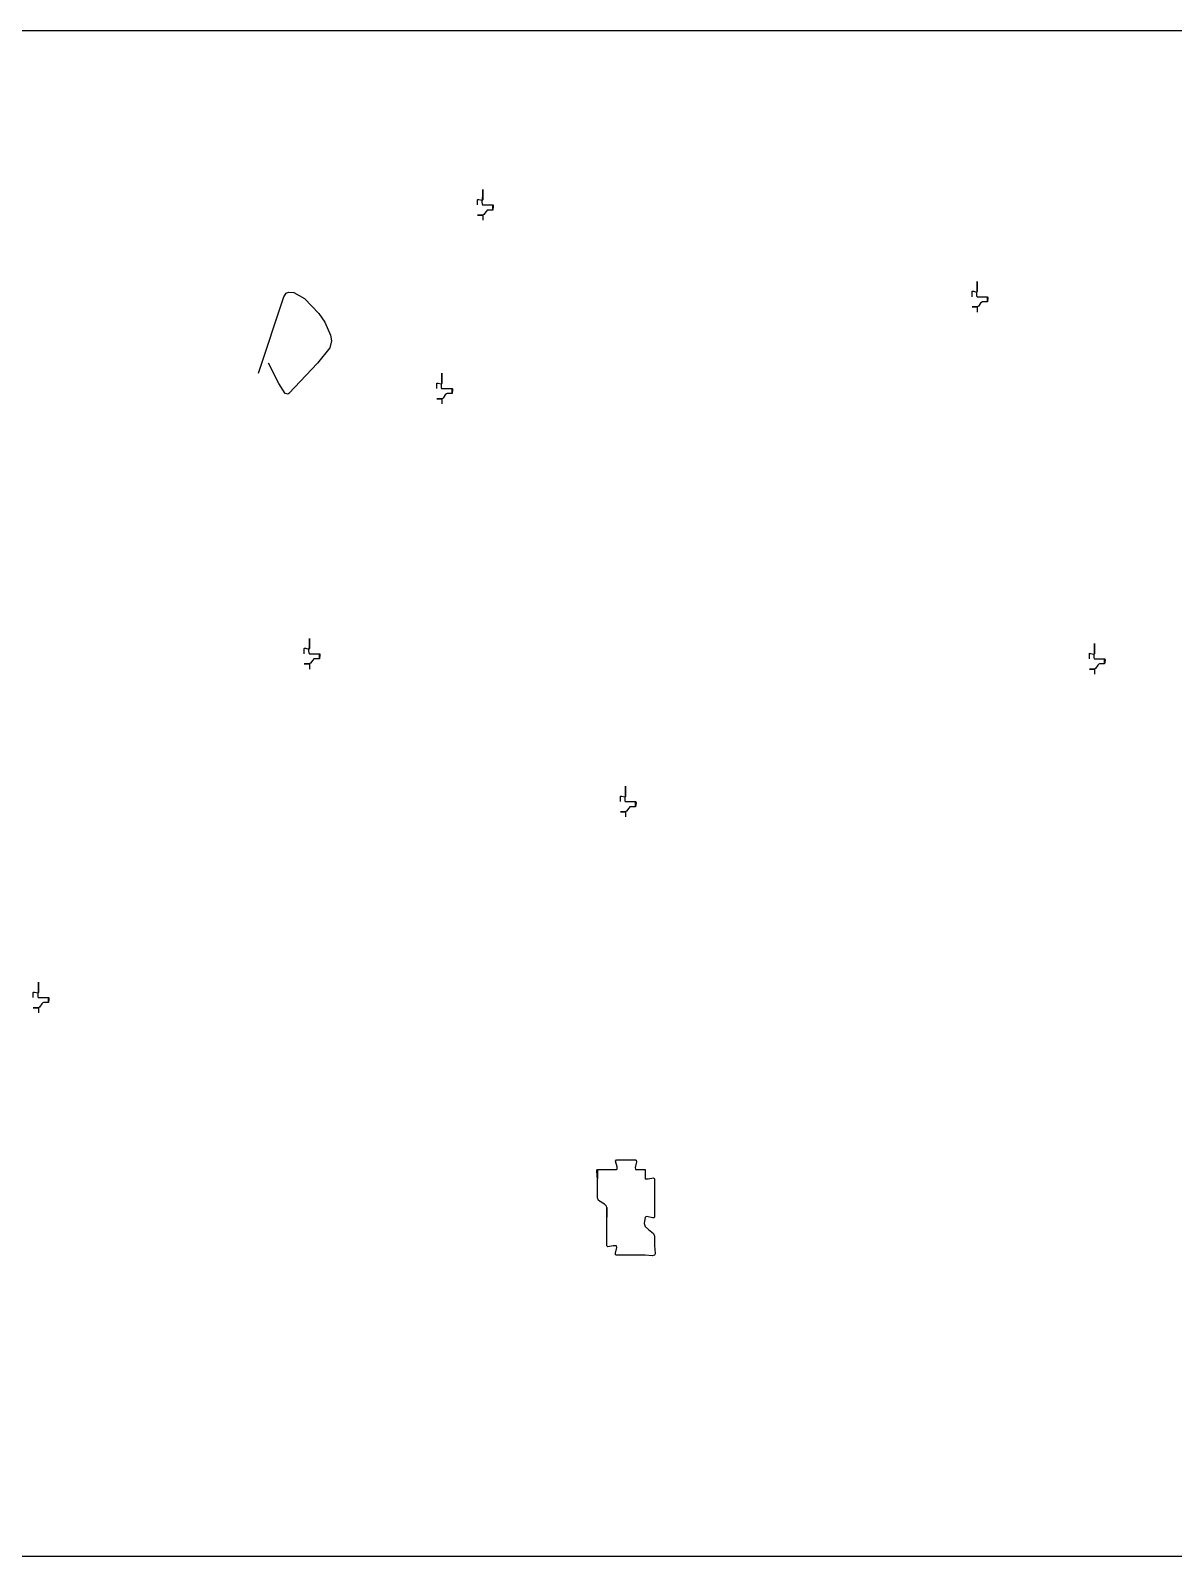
# Model space of a CAD drawing. Extents: x 2246048 to 2442613, y -66234 to 220766.
# Drawn here: x 2371620 to 2372182, y 128290 to 129040 of the extents above; entities that cross this region are included whole.
import ezdxf

# ---------------------------------------------------------------- set-up
doc = ezdxf.new("R2010")
doc.units = 0
doc.header["$LTSCALE"] = 1000
doc.header["$MEASUREMENT"] = 0
doc.layers.add('BASE', color=7, linetype='Continuous')

msp = doc.modelspace()

# ---------------------------------------------------------------- linework, layer by layer
at = {"layer": 'BASE'}
for p, q in [((2369767.718, 129040.399), (2375404.632, 129040.399)), ((2378064.162, 128290.399), (2367638.807, 128290.399))]:
    msp.add_line(p, q, dxfattribs=at)
at = {"layer": 'BASE', "color": 9, "linetype": 'Continuous'}
for p, q in [((2371840.063, 128957.179), (2371840.149, 128957.372)), ((2371840.063, 128954.674), (2371840.063, 128957.179)), ((2371840.149, 128957.372), (2371840.714, 128957.365)), ((2371840.714, 128957.365), (2371842.256, 128956.938)), ((2371842.387, 128958.142), (2371842.205, 128956.084)), ((2371842.205, 128956.084), (2371842.236, 128955.243)), ((2371842.236, 128955.243), (2371842.414, 128954.744)), ((2371842.256, 128956.938), (2371842.534, 128957.033)), ((2371842.573, 128959.689), (2371842.387, 128958.142)), ((2371842.534, 128957.033), (2371842.573, 128957.179)), ((2371842.573, 128962.194), (2371842.573, 128959.689)), ((2371842.573, 128959.689), (2371842.573, 128962.194)), ((2371842.573, 128957.179), (2371842.573, 128959.689)), ((2371842.573, 128959.689), (2371842.573, 128957.179)), ((2371842.573, 128957.179), (2371842.573, 128959.689)), ((2371840.063, 128949.659), (2371840.838, 128949.752)), ((2371842.573, 128949.659), (2371840.063, 128949.659)), ((2371840.063, 128949.659), (2371842.573, 128949.659)), ((2371842.573, 128949.659), (2371840.063, 128949.659)), ((2371840.063, 128949.659), (2371842.573, 128949.659)), ((2371842.573, 128949.659), (2371840.063, 128949.659)), ((2371840.838, 128949.752), (2371842.288, 128949.828)), ((2371842.288, 128949.828), (2371842.573, 128949.659)), ((2371842.414, 128954.744), (2371842.573, 128954.674)), ((2371842.573, 128954.674), (2371845.078, 128954.674)), ((2371843.143, 128949.976), (2371842.573, 128949.659)), ((2371842.573, 128949.659), (2371842.573, 128947.154)), ((2371844.233, 128951.519), (2371843.143, 128949.976)), ((2371844.789, 128952.083), (2371844.233, 128951.519)), ((2371845.078, 128952.169), (2371844.789, 128952.083)), ((2371845.078, 128954.674), (2371847.583, 128954.674)), ((2371847.583, 128952.169), (2371845.078, 128952.169)), ((2371847.583, 128954.674), (2371847.583, 128952.169)), ((2371847.583, 128952.169), (2371847.583, 128954.674)), ((2371847.583, 128954.674), (2371847.693, 128954.598)), ((2371847.769, 128954.087), (2371847.583, 128952.169)), ((2371847.693, 128954.598), (2371847.769, 128954.087)), ((2371744.858, 128909.559), (2371745.977, 128911.326)), ((2371745.977, 128911.326), (2371747.049, 128911.877)), ((2371747.049, 128911.877), (2371749.81, 128911.662)), ((2371749.81, 128911.662), (2371754.925, 128908.66)), ((2372083.093, 128912.064), (2372083.179, 128912.257)), ((2372083.093, 128909.559), (2372083.093, 128912.064)), ((2372083.179, 128912.257), (2372083.744, 128912.25)), ((2372083.744, 128912.25), (2372085.286, 128911.823)), ((2372085.417, 128913.027), (2372085.235, 128910.969)), ((2372085.235, 128910.969), (2372085.266, 128910.128)), ((2372085.266, 128910.128), (2372085.444, 128909.629)), ((2372085.286, 128911.823), (2372085.564, 128911.918)), ((2372085.603, 128914.574), (2372085.417, 128913.027)), ((2372085.564, 128911.918), (2372085.603, 128912.064)), ((2372085.603, 128917.079), (2372085.603, 128914.574)), ((2372085.603, 128914.574), (2372085.603, 128917.079)), ((2372085.603, 128912.064), (2372085.603, 128914.574)), ((2372085.603, 128914.574), (2372085.603, 128912.064)), ((2372085.603, 128912.064), (2372085.603, 128914.574)), ((2371732.328, 128871.964), (2371744.858, 128909.559)), ((2371754.925, 128908.66), (2371761.987, 128901.387)), ((2372083.093, 128904.544), (2372083.868, 128904.637)), ((2372085.603, 128904.544), (2372083.093, 128904.544)), ((2372083.093, 128904.544), (2372085.603, 128904.544)), ((2372085.603, 128904.544), (2372083.093, 128904.544)), ((2372083.093, 128904.544), (2372085.603, 128904.544)), ((2372085.603, 128904.544), (2372083.093, 128904.544)), ((2372083.868, 128904.637), (2372085.318, 128904.713)), ((2372085.318, 128904.713), (2372085.603, 128904.544)), ((2372085.444, 128909.629), (2372085.603, 128909.559)), ((2372085.603, 128909.559), (2372088.108, 128909.559)), ((2372086.173, 128904.861), (2372085.603, 128904.544)), ((2372085.603, 128904.544), (2372085.603, 128902.039)), ((2372087.263, 128906.404), (2372086.173, 128904.861)), ((2372087.819, 128906.968), (2372087.263, 128906.404)), ((2372088.108, 128907.054), (2372087.819, 128906.968)), ((2372088.108, 128909.559), (2372090.613, 128909.559)), ((2372090.613, 128907.054), (2372088.108, 128907.054)), ((2372090.613, 128909.559), (2372090.613, 128907.054)), ((2372090.613, 128907.054), (2372090.613, 128909.559)), ((2372090.613, 128909.559), (2372090.723, 128909.483)), ((2372090.799, 128908.972), (2372090.613, 128907.054)), ((2372090.723, 128909.483), (2372090.799, 128908.972)), ((2371761.987, 128901.387), (2371764.947, 128897.089)), ((2371764.947, 128897.089), (2371767.826, 128890.743)), ((2371768.29, 128887.917), (2371767.408, 128884.499)), ((2371767.826, 128890.743), (2371768.29, 128887.917)), ((2371767.408, 128884.499), (2371761.453, 128876.917)), ((2371742.353, 128866.949), (2371737.343, 128876.979)), ((2371761.453, 128876.917), (2371747.363, 128861.939)), ((2371745.564, 128862.018), (2371742.353, 128866.949)), ((2371820.018, 128866.949), (2371820.104, 128867.142)), ((2371820.018, 128864.444), (2371820.018, 128866.949)), ((2371820.104, 128867.142), (2371820.669, 128867.135)), ((2371820.669, 128867.135), (2371822.211, 128866.708)), ((2371822.342, 128867.912), (2371822.16, 128865.854)), ((2371822.16, 128865.854), (2371822.191, 128865.013)), ((2371822.191, 128865.013), (2371822.369, 128864.514)), ((2371822.211, 128866.708), (2371822.489, 128866.803)), ((2371822.528, 128869.459), (2371822.342, 128867.912)), ((2371822.489, 128866.803), (2371822.528, 128866.949)), ((2371822.528, 128871.964), (2371822.528, 128869.459)), ((2371822.528, 128869.459), (2371822.528, 128871.964)), ((2371822.528, 128866.949), (2371822.528, 128869.459)), ((2371822.528, 128869.459), (2371822.528, 128866.949)), ((2371822.528, 128866.949), (2371822.528, 128869.459)), ((2371746.791, 128861.596), (2371745.564, 128862.018)), ((2371747.363, 128861.939), (2371746.791, 128861.596)), ((2371820.018, 128859.429), (2371820.793, 128859.522)), ((2371822.528, 128859.429), (2371820.018, 128859.429)), ((2371820.018, 128859.429), (2371822.528, 128859.429)), ((2371822.528, 128859.429), (2371820.018, 128859.429)), ((2371820.018, 128859.429), (2371822.528, 128859.429)), ((2371822.528, 128859.429), (2371820.018, 128859.429)), ((2371820.793, 128859.522), (2371822.243, 128859.598)), ((2371822.243, 128859.598), (2371822.528, 128859.429)), ((2371822.369, 128864.514), (2371822.528, 128864.444)), ((2371822.528, 128864.444), (2371825.033, 128864.444)), ((2371823.098, 128859.746), (2371822.528, 128859.429)), ((2371822.528, 128859.429), (2371822.528, 128856.924)), ((2371824.188, 128861.289), (2371823.098, 128859.746)), ((2371824.744, 128861.853), (2371824.188, 128861.289)), ((2371825.033, 128861.939), (2371824.744, 128861.853)), ((2371825.033, 128864.444), (2371827.538, 128864.444)), ((2371827.538, 128861.939), (2371825.033, 128861.939)), ((2371827.538, 128864.444), (2371827.538, 128861.939)), ((2371827.538, 128861.939), (2371827.538, 128864.444)), ((2371827.538, 128864.444), (2371827.648, 128864.368)), ((2371827.724, 128863.857), (2371827.538, 128861.939)), ((2371827.648, 128864.368), (2371827.724, 128863.857)), ((2371757.202, 128737.577), (2371757.02, 128735.519)), ((2371757.388, 128739.124), (2371757.202, 128737.577)), ((2371757.388, 128741.629), (2371757.388, 128739.124)), ((2371757.388, 128739.124), (2371757.388, 128741.629)), ((2371757.388, 128736.614), (2371757.388, 128739.124)), ((2371757.388, 128739.124), (2371757.388, 128736.614)), ((2371757.388, 128736.614), (2371757.388, 128739.124)), ((2372143.228, 128739.119), (2372143.228, 128736.614)), ((2372143.228, 128736.614), (2372143.228, 128739.119)), ((2371754.878, 128736.614), (2371754.964, 128736.807)), ((2371754.878, 128734.109), (2371754.878, 128736.614)), ((2371754.964, 128736.807), (2371755.529, 128736.8)), ((2371755.529, 128736.8), (2371757.071, 128736.373)), ((2371757.02, 128735.519), (2371757.051, 128734.678)), ((2371757.051, 128734.678), (2371757.229, 128734.179)), ((2371757.071, 128736.373), (2371757.349, 128736.468)), ((2371757.229, 128734.179), (2371757.388, 128734.109)), ((2371757.349, 128736.468), (2371757.388, 128736.614)), ((2371757.388, 128734.109), (2371759.893, 128734.109)), ((2371759.048, 128730.954), (2371757.958, 128729.411)), ((2371759.604, 128731.518), (2371759.048, 128730.954)), ((2371759.893, 128731.604), (2371759.604, 128731.518)), ((2371759.893, 128734.109), (2371762.398, 128734.109)), ((2371762.398, 128731.604), (2371759.893, 128731.604)), ((2371762.398, 128734.109), (2371762.398, 128731.604)), ((2371762.398, 128731.604), (2371762.398, 128734.109)), ((2371762.398, 128734.109), (2371762.508, 128734.033)), ((2371762.584, 128733.522), (2371762.398, 128731.604)), ((2371762.508, 128734.033), (2371762.584, 128733.522)), ((2372140.718, 128734.104), (2372140.804, 128734.297)), ((2372140.718, 128731.599), (2372140.718, 128734.104)), ((2372140.804, 128734.297), (2372141.369, 128734.29)), ((2372141.369, 128734.29), (2372142.911, 128733.863)), ((2372143.042, 128735.067), (2372142.86, 128733.009)), ((2372142.86, 128733.009), (2372142.891, 128732.168)), ((2372142.891, 128732.168), (2372143.069, 128731.669)), ((2372142.911, 128733.863), (2372143.189, 128733.958)), ((2372143.228, 128736.614), (2372143.042, 128735.067)), ((2372143.069, 128731.669), (2372143.228, 128731.599)), ((2372143.189, 128733.958), (2372143.228, 128734.104)), ((2372143.228, 128734.104), (2372143.228, 128736.614)), ((2372143.228, 128736.614), (2372143.228, 128734.104)), ((2372143.228, 128734.104), (2372143.228, 128736.614)), ((2372143.228, 128731.599), (2372145.733, 128731.599)), ((2372145.733, 128731.599), (2372148.238, 128731.599)), ((2372148.238, 128731.599), (2372148.238, 128729.094)), ((2372148.238, 128729.094), (2372148.238, 128731.599)), ((2372148.238, 128731.599), (2372148.348, 128731.523)), ((2372148.424, 128731.012), (2372148.238, 128729.094)), ((2372148.348, 128731.523), (2372148.424, 128731.012)), ((2371754.878, 128729.094), (2371755.653, 128729.187)), ((2371757.388, 128729.094), (2371754.878, 128729.094)), ((2371754.878, 128729.094), (2371757.388, 128729.094)), ((2371757.388, 128729.094), (2371754.878, 128729.094)), ((2371754.878, 128729.094), (2371757.388, 128729.094)), ((2371757.388, 128729.094), (2371754.878, 128729.094)), ((2371755.653, 128729.187), (2371757.103, 128729.263)), ((2371757.103, 128729.263), (2371757.388, 128729.094)), ((2371757.958, 128729.411), (2371757.388, 128729.094)), ((2371757.388, 128729.094), (2371757.388, 128726.589)), ((2372140.718, 128726.584), (2372141.493, 128726.677)), ((2372143.228, 128726.584), (2372140.718, 128726.584)), ((2372140.718, 128726.584), (2372143.228, 128726.584)), ((2372143.228, 128726.584), (2372140.718, 128726.584)), ((2372140.718, 128726.584), (2372143.228, 128726.584)), ((2372143.228, 128726.584), (2372140.718, 128726.584)), ((2372141.493, 128726.677), (2372142.943, 128726.753)), ((2372142.943, 128726.753), (2372143.228, 128726.584)), ((2372143.798, 128726.901), (2372143.228, 128726.584)), ((2372143.228, 128726.584), (2372143.228, 128724.079)), ((2372144.888, 128728.444), (2372143.798, 128726.901)), ((2372145.444, 128729.008), (2372144.888, 128728.444)), ((2372145.733, 128729.094), (2372145.444, 128729.008)), ((2372148.238, 128729.094), (2372145.733, 128729.094)), ((2371910.218, 128663.924), (2371910.304, 128664.117)), ((2371910.218, 128661.419), (2371910.218, 128663.924)), ((2371910.304, 128664.117), (2371910.869, 128664.11)), ((2371910.869, 128664.11), (2371912.411, 128663.683)), ((2371912.542, 128664.887), (2371912.36, 128662.829)), ((2371912.36, 128662.829), (2371912.391, 128661.988)), ((2371912.411, 128663.683), (2371912.689, 128663.778)), ((2371912.728, 128666.434), (2371912.542, 128664.887)), ((2371912.689, 128663.778), (2371912.728, 128663.924)), ((2371912.728, 128668.939), (2371912.728, 128666.434)), ((2371912.728, 128666.434), (2371912.728, 128668.939)), ((2371912.728, 128663.924), (2371912.728, 128666.434)), ((2371912.728, 128666.434), (2371912.728, 128663.924)), ((2371912.728, 128663.924), (2371912.728, 128666.434)), ((2371910.218, 128656.404), (2371910.993, 128656.497)), ((2371912.728, 128656.404), (2371910.218, 128656.404)), ((2371910.218, 128656.404), (2371912.728, 128656.404)), ((2371912.728, 128656.404), (2371910.218, 128656.404)), ((2371910.218, 128656.404), (2371912.728, 128656.404)), ((2371912.728, 128656.404), (2371910.218, 128656.404)), ((2371910.993, 128656.497), (2371912.443, 128656.573)), ((2371912.391, 128661.988), (2371912.569, 128661.489)), ((2371912.443, 128656.573), (2371912.728, 128656.404)), ((2371912.569, 128661.489), (2371912.728, 128661.419)), ((2371912.728, 128661.419), (2371915.233, 128661.419)), ((2371913.298, 128656.721), (2371912.728, 128656.404)), ((2371912.728, 128656.404), (2371912.728, 128653.899)), ((2371914.388, 128658.264), (2371913.298, 128656.721)), ((2371914.944, 128658.828), (2371914.388, 128658.264)), ((2371915.233, 128658.914), (2371914.944, 128658.828)), ((2371915.233, 128661.419), (2371917.738, 128661.419)), ((2371917.738, 128658.914), (2371915.233, 128658.914)), ((2371917.738, 128661.419), (2371917.738, 128658.914)), ((2371917.738, 128658.914), (2371917.738, 128661.419)), ((2371917.738, 128661.419), (2371917.848, 128661.343)), ((2371917.924, 128660.832), (2371917.738, 128658.914)), ((2371917.848, 128661.343), (2371917.924, 128660.832)), ((2371624.22, 128572.625), (2371624.22, 128570.12)), ((2371624.22, 128570.12), (2371624.22, 128572.625)), ((2371621.71, 128567.61), (2371621.796, 128567.803)), ((2371621.71, 128565.105), (2371621.71, 128567.61)), ((2371621.796, 128567.803), (2371622.36, 128567.796)), ((2371622.36, 128567.796), (2371623.903, 128567.369)), ((2371624.034, 128568.573), (2371623.851, 128566.515)), ((2371623.851, 128566.515), (2371623.883, 128565.674)), ((2371623.883, 128565.674), (2371624.06, 128565.175)), ((2371623.903, 128567.369), (2371624.18, 128567.464)), ((2371624.22, 128570.12), (2371624.034, 128568.573)), ((2371624.06, 128565.175), (2371624.22, 128565.105)), ((2371624.18, 128567.464), (2371624.22, 128567.61)), ((2371624.22, 128567.61), (2371624.22, 128570.12)), ((2371624.22, 128570.12), (2371624.22, 128567.61)), ((2371624.22, 128567.61), (2371624.22, 128570.12)), ((2371624.22, 128565.105), (2371626.725, 128565.105)), ((2371626.725, 128565.105), (2371629.23, 128565.105)), ((2371629.23, 128565.105), (2371629.23, 128562.6)), ((2371629.23, 128562.6), (2371629.23, 128565.105)), ((2371629.23, 128565.105), (2371629.34, 128565.029)), ((2371629.34, 128565.029), (2371629.415, 128564.518)), ((2371621.71, 128560.09), (2371622.484, 128560.183)), ((2371624.22, 128560.09), (2371621.71, 128560.09)), ((2371621.71, 128560.09), (2371624.22, 128560.09)), ((2371624.22, 128560.09), (2371621.71, 128560.09)), ((2371621.71, 128560.09), (2371624.22, 128560.09)), ((2371624.22, 128560.09), (2371621.71, 128560.09)), ((2371622.484, 128560.183), (2371623.935, 128560.259)), ((2371623.935, 128560.259), (2371624.22, 128560.09)), ((2371624.789, 128560.407), (2371624.22, 128560.09)), ((2371624.22, 128560.09), (2371624.22, 128557.585)), ((2371625.88, 128561.95), (2371624.789, 128560.407)), ((2371626.436, 128562.514), (2371625.88, 128561.95)), ((2371626.725, 128562.6), (2371626.436, 128562.514)), ((2371629.23, 128562.6), (2371626.725, 128562.6)), ((2371629.415, 128564.518), (2371629.23, 128562.6)), ((2371907.852, 128484.764), (2371908.302, 128485.356)), ((2371908.65, 128481.882), (2371907.852, 128484.764)), ((2371908.302, 128485.356), (2371912.992, 128485.356)), ((2371912.992, 128485.356), (2371917.682, 128485.356)), ((2371918.203, 128484.313), (2371917.547, 128481.573)), ((2371917.682, 128485.356), (2371918.068, 128485.22)), ((2371918.068, 128485.22), (2371918.203, 128484.313)), ((2371898.612, 128480.134), (2371898.927, 128480.666)), ((2371898.754, 128477.423), (2371898.612, 128480.134)), ((2371898.927, 128475.976), (2371898.754, 128477.423)), ((2371898.927, 128480.666), (2371903.617, 128480.666)), ((2371898.927, 128480.666), (2371898.927, 128475.976)), ((2371898.927, 128475.976), (2371898.927, 128480.666)), ((2371898.927, 128471.281), (2371898.927, 128475.976)), ((2371903.617, 128480.666), (2371908.302, 128480.666)), ((2371908.302, 128480.666), (2371908.663, 128480.826)), ((2371908.663, 128480.826), (2371908.65, 128481.882)), ((2371917.547, 128481.573), (2371917.682, 128480.666)), ((2371917.682, 128480.666), (2371922.372, 128480.666)), ((2371922.372, 128480.666), (2371922.372, 128475.976)), ((2371922.372, 128475.976), (2371923.936, 128475.976)), ((2371923.936, 128475.976), (2371926.56, 128476.516)), ((2371926.56, 128476.516), (2371927.062, 128475.976)), ((2371927.062, 128475.976), (2371927.062, 128471.281)), ((2371898.927, 128466.591), (2371898.927, 128471.281)), ((2371927.062, 128471.281), (2371927.062, 128466.591)), ((2371899.519, 128465.362), (2371898.927, 128466.591)), ((2371902.401, 128463.608), (2371899.519, 128465.362)), ((2371903.456, 128462.571), (2371902.401, 128463.608)), ((2371903.617, 128461.901), (2371903.456, 128462.571)), ((2371903.617, 128457.211), (2371903.617, 128461.901)), ((2371903.617, 128461.901), (2371903.617, 128457.211)), ((2371903.617, 128457.211), (2371903.617, 128461.901)), ((2371903.617, 128452.521), (2371903.617, 128461.901)), ((2371927.062, 128466.591), (2371927.062, 128461.901)), ((2371927.062, 128461.901), (2371927.062, 128457.211)), ((2371903.617, 128452.521), (2371903.617, 128457.211)), ((2371903.617, 128447.831), (2371903.617, 128452.521)), ((2371922.372, 128457.211), (2371921.941, 128454.005)), ((2371921.941, 128454.005), (2371922.372, 128452.521)), ((2371923.225, 128457.518), (2371922.372, 128457.211)), ((2371922.372, 128452.521), (2371923.995, 128451.036)), ((2371925.99, 128456.784), (2371923.225, 128457.518)), ((2371926.923, 128456.839), (2371925.99, 128456.784)), ((2371927.062, 128457.211), (2371926.923, 128456.839)), ((2371903.617, 128443.136), (2371903.617, 128447.831)), ((2371923.995, 128451.036), (2371926.576, 128449.117)), ((2371926.576, 128449.117), (2371927.062, 128447.831)), ((2371927.062, 128447.831), (2371927.062, 128443.136)), ((2371904.119, 128442.596), (2371903.617, 128443.136)), ((2371906.741, 128443.136), (2371904.119, 128442.596)), ((2371908.302, 128443.136), (2371906.741, 128443.136)), ((2371907.781, 128439.488), (2371908.437, 128442.228)), ((2371907.916, 128438.581), (2371907.781, 128439.488)), ((2371908.302, 128438.446), (2371907.916, 128438.581)), ((2371908.437, 128442.228), (2371908.302, 128443.136)), ((2371912.992, 128438.446), (2371908.302, 128438.446)), ((2371917.682, 128438.446), (2371912.992, 128438.446)), ((2371922.372, 128438.446), (2371917.682, 128438.446)), ((2371925.846, 128438.098), (2371922.372, 128438.446)), ((2371927.062, 128438.446), (2371925.846, 128438.098)), ((2371927.062, 128443.136), (2371927.236, 128441.399)), ((2371927.378, 128439.173), (2371927.062, 128438.446)), ((2371927.236, 128441.399), (2371927.378, 128439.173))]:
    msp.add_line(p, q, dxfattribs=at)

doc.saveas('drawing.dxf')
